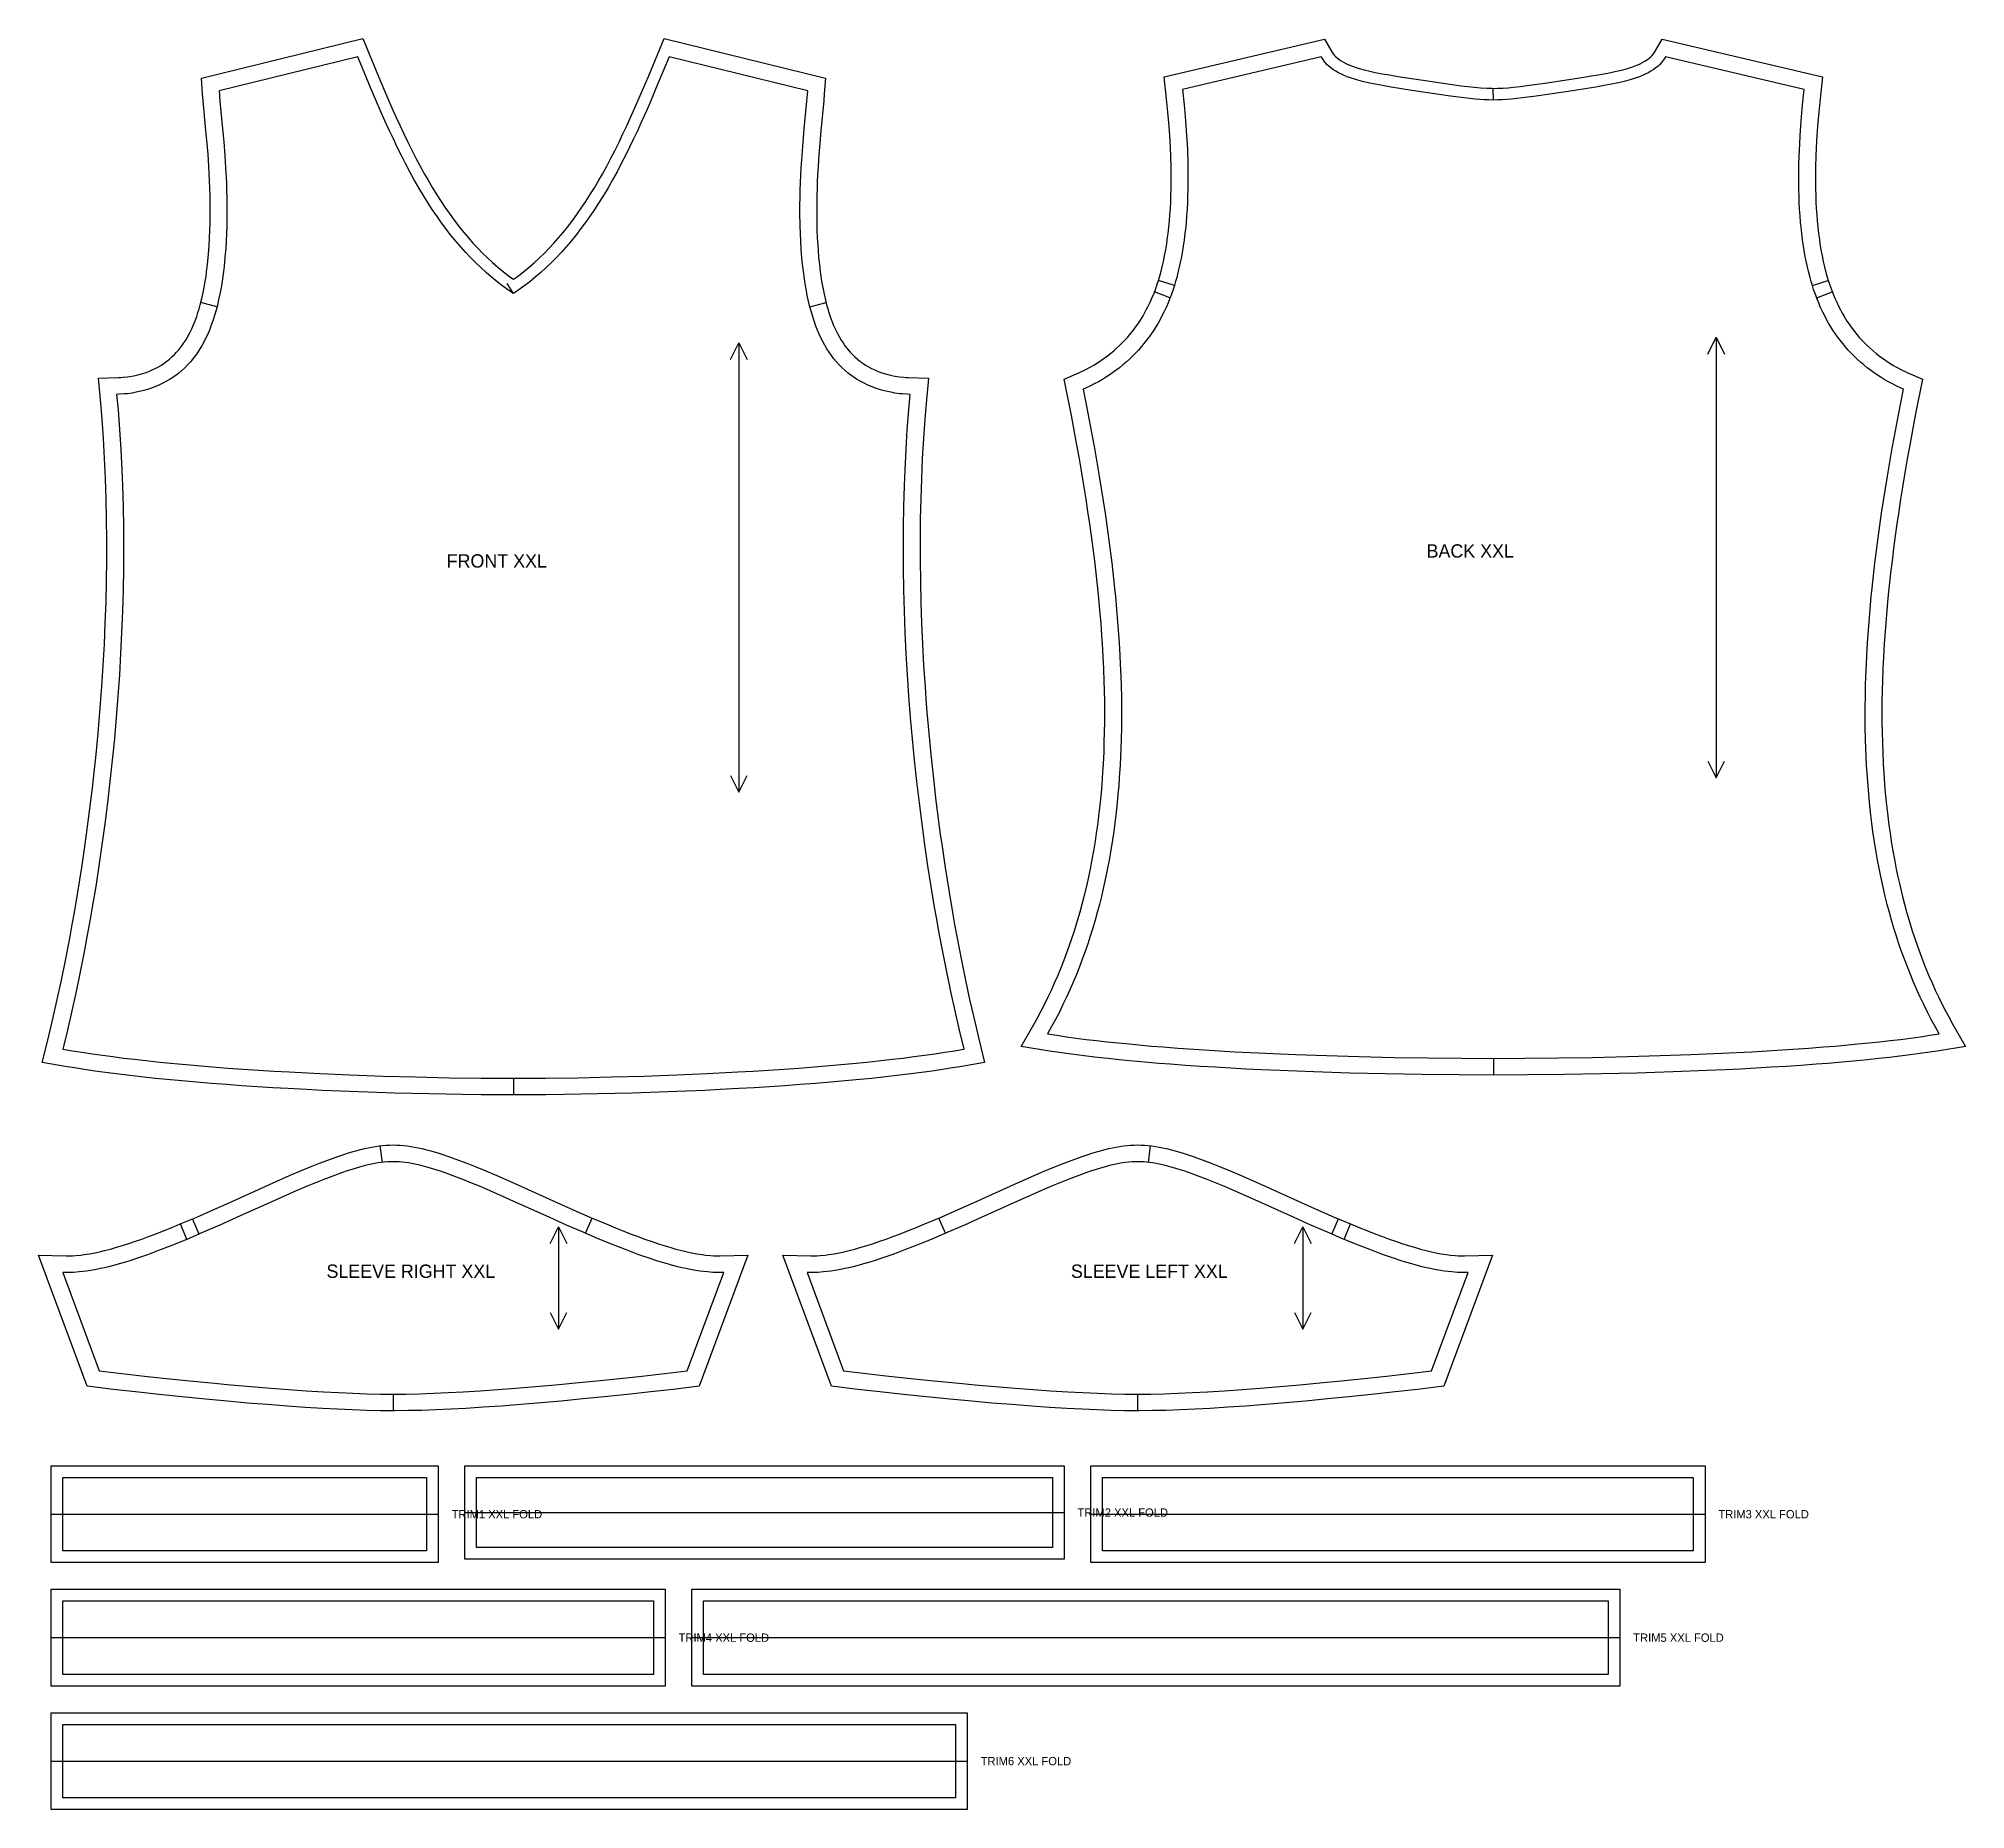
# Model space of a CAD drawing. Extents: x 20 to 1175, y 28 to 1090.
import ezdxf

# ---------------------------------------------------------------- set-up
doc = ezdxf.new("R2010")
doc.units = 0
for name, color, linetype in [('CUT', 7, 'CONTINUOUS'), ('FOLD', 6, 'CONTINUOUS'), ('GRAIN', 3, 'CONTINUOUS'), ('NOTCH', 1, 'CONTINUOUS'), ('SEW', 5, 'CONTINUOUS'), ('TEXT', 2, 'CONTINUOUS')]:
    doc.layers.add(name, color=color, linetype=linetype)

msp = doc.modelspace()

# ---------------------------------------------------------------- linework, layer by layer
at = {"layer": 'CUT'}
for points in [[(305.048, 945.291), (307.995, 947.429), (311.264, 949.953), (314.458, 952.574), (317.575, 955.287), (320.618, 958.09), (323.586, 960.977), (326.483, 963.944), (329.308, 966.989), (332.064, 970.107), (334.752, 973.296), (337.375, 976.552), (340.564, 980.713), (343.047, 984.11), (346.066, 988.436), (348.418, 991.959), (351.282, 996.433), (353.514, 1000.066), (356.235, 1004.668), (358.358, 1008.396), (360.948, 1013.108), (363.472, 1017.87), (365.933, 1022.678), (368.335, 1027.525), (370.682, 1032.402), (372.978, 1037.304), (375.226, 1042.224), (377.866, 1048.139), (380.449, 1054.055), (385.877, 1066.815), (395.392, 1089.623), (492.025, 1065.883), (491.309, 1056.427), (490.953, 1052.183), (489.27, 1034.551), (488.577, 1026.768), (488.044, 1020.001), (487.575, 1013.011), (487.127, 1004.378), (486.96, 999.982), (486.836, 995.545), (486.758, 991.077), (486.73, 986.588), (486.803, 979.09), (486.923, 974.599), (487.106, 970.126), (487.354, 965.684), (487.556, 962.745), (487.919, 958.377), (488.354, 954.069), (488.866, 949.832), (489.251, 947.052), (489.896, 942.956), (490.372, 940.28), (491.159, 936.355), (491.733, 933.801), (492.669, 930.073), (493.345, 927.66), (494.063, 925.306), (494.823, 923.016), (496.045, 919.701), (496.914, 917.575), (497.828, 915.518), (498.788, 913.53), (500.313, 910.679), (501.389, 908.867), (502.513, 907.124), (503.687, 905.451), (504.912, 903.847), (505.545, 903.071), (506.851, 901.567), (508.213, 900.13), (509.636, 898.757), (511.122, 897.447), (512.674, 896.201), (514.297, 895.017), (515.993, 893.896), (517.767, 892.839), (519.622, 891.847), (521.56, 890.923), (523.586, 890.069), (525.699, 889.289), (527.903, 888.587), (530.198, 887.968), (532.584, 887.436), (535.061, 886.998), (536.333, 886.816), (538.944, 886.529), (540.282, 886.427), (541.642, 886.353), (553.768, 885.962), (552.333, 870.76), (551.549, 861.494), (550.704, 849.766), (550.009, 837.891), (549.461, 825.882), (549.058, 813.752), (548.799, 801.514), (548.681, 789.18), (548.703, 776.763), (548.863, 764.272), (549.158, 751.721), (549.588, 739.119), (550.149, 726.478), (550.84, 713.808), (551.659, 701.12), (552.211, 693.502), (552.807, 685.884), (553.9, 673.193), (555.115, 660.516), (556.449, 647.865), (557.305, 640.291), (558.204, 632.733), (559.793, 620.175), (560.8, 612.668), (561.848, 605.185), (563.682, 592.773), (564.835, 585.366), (566.026, 577.99), (568.095, 565.778), (569.386, 558.502), (570.715, 551.268), (572.079, 544.078), (573.479, 536.936), (575.892, 525.143), (578.4, 513.502), (581.002, 502.025), (583.696, 490.726), (587.381, 475.848), (572.517, 473.245), (568.097, 472.516), (562.063, 471.575), (555.878, 470.669), (549.551, 469.796), (543.092, 468.956), (534.847, 467.951), (528.124, 467.182), (519.576, 466.265), (512.635, 465.565), (503.842, 464.732), (494.937, 463.944), (485.935, 463.201), (476.854, 462.502), (467.709, 461.845), (458.517, 461.23), (449.294, 460.656), (440.056, 460.122), (428.972, 459.533), (419.756, 459.084), (408.746, 458.595), (397.817, 458.158), (386.995, 457.771), (376.311, 457.434), (365.794, 457.145), (355.472, 456.903), (345.379, 456.705), (335.543, 456.551), (324.439, 456.424), (315.275, 456.36), (305.051, 456.334), (294.82, 456.36), (285.657, 456.424), (274.552, 456.551), (264.717, 456.705), (254.623, 456.903), (244.302, 457.145), (233.785, 457.434), (223.1, 457.771), (212.279, 458.158), (201.349, 458.595), (190.34, 459.084), (181.124, 459.533), (170.04, 460.122), (160.802, 460.656), (151.578, 461.23), (142.386, 461.845), (133.242, 462.502), (124.16, 463.201), (115.159, 463.944), (106.254, 464.732), (97.461, 465.565), (90.519, 466.265), (81.972, 467.182), (75.249, 467.951), (67.003, 468.956), (60.545, 469.796), (54.218, 470.669), (48.033, 471.575), (41.999, 472.516), (37.579, 473.245), (22.714, 475.848), (26.4, 490.726), (29.093, 502.025), (31.696, 513.502), (34.204, 525.143), (36.616, 536.936), (38.017, 544.078), (39.381, 551.268), (40.709, 558.502), (42.001, 565.778), (44.07, 577.99), (45.261, 585.366), (46.414, 592.773), (48.248, 605.185), (49.295, 612.668), (50.303, 620.175), (51.892, 632.733), (52.791, 640.291), (53.647, 647.865), (54.981, 660.516), (56.195, 673.193), (57.288, 685.884), (57.885, 693.502), (58.437, 701.12), (59.256, 713.808), (59.947, 726.478), (60.508, 739.119), (60.937, 751.721), (61.233, 764.272), (61.393, 776.763), (61.415, 789.18), (61.297, 801.514), (61.038, 813.752), (60.635, 825.882), (60.087, 837.891), (59.391, 849.766), (58.547, 861.494), (57.763, 870.76), (56.328, 885.962), (68.454, 886.353), (69.814, 886.427), (71.152, 886.529), (73.763, 886.816), (75.035, 886.998), (77.512, 887.436), (79.898, 887.968), (82.193, 888.587), (84.397, 889.289), (86.51, 890.069), (88.535, 890.923), (90.474, 891.847), (92.328, 892.839), (94.102, 893.896), (95.799, 895.017), (97.421, 896.201), (98.974, 897.447), (100.46, 898.757), (101.882, 900.13), (103.245, 901.567), (104.551, 903.071), (105.183, 903.847), (106.409, 905.451), (107.582, 907.124), (108.707, 908.867), (109.783, 910.679), (111.308, 913.53), (112.268, 915.518), (113.182, 917.575), (114.051, 919.701), (115.273, 923.016), (116.033, 925.306), (116.751, 927.66), (117.426, 930.073), (118.363, 933.801), (118.936, 936.355), (119.723, 940.28), (120.2, 942.956), (120.845, 947.052), (121.23, 949.832), (121.742, 954.069), (122.177, 958.377), (122.539, 962.745), (122.742, 965.684), (122.99, 970.126), (123.172, 974.599), (123.293, 979.09), (123.366, 986.588), (123.338, 991.077), (123.26, 995.545), (123.136, 999.982), (122.969, 1004.378), (122.521, 1013.011), (122.052, 1020.001), (121.519, 1026.768), (120.826, 1034.551), (119.142, 1052.183), (118.786, 1056.427), (118.071, 1065.883), (214.704, 1089.623), (224.219, 1066.815), (229.646, 1054.055), (232.229, 1048.139), (234.869, 1042.224), (237.118, 1037.304), (239.413, 1032.402), (241.761, 1027.525), (244.163, 1022.678), (246.624, 1017.87), (249.148, 1013.108), (251.738, 1008.396), (253.861, 1004.668), (256.582, 1000.066), (258.814, 996.433), (261.677, 991.959), (264.029, 988.436), (267.049, 984.11), (269.531, 980.713), (272.72, 976.552), (275.343, 973.296), (278.032, 970.107), (280.788, 966.989), (283.613, 963.944), (286.509, 960.977), (289.478, 958.09), (292.521, 955.287), (295.638, 952.574), (298.831, 949.953), (302.101, 947.429), (304.603, 945.604)], [(892.183, 1059.761), (894.719, 1059.796), (897.894, 1059.931), (901.084, 1060.154), (904.298, 1060.449), (908.196, 1060.881), (912.147, 1061.38), (916.834, 1062.024), (922.99, 1062.917), (945.112, 1066.241), (950.908, 1067.16), (955.928, 1068.008), (960.848, 1068.919), (964.942, 1069.766), (968.877, 1070.692), (972.002, 1071.536), (974.381, 1072.266), (976.084, 1072.847), (978.233, 1073.67), (979.746, 1074.323), (981.62, 1075.245), (982.912, 1075.972), (984.475, 1076.99), (985.526, 1077.789), (986.474, 1078.618), (987.322, 1079.48), (988.076, 1080.381), (988.529, 1081.007), (988.943, 1081.657), (993.338, 1089.316), (1089.408, 1066.697), (1087.934, 1053.423), (1087.13, 1045.377), (1086.422, 1037.046), (1085.844, 1028.477), (1085.585, 1023.493), (1085.428, 1019.721), (1085.222, 1012.11), (1085.171, 1007.002), (1085.182, 1003.161), (1085.237, 999.318), (1085.338, 995.477), (1085.488, 991.643), (1085.688, 987.822), (1085.941, 984.018), (1086.249, 980.236), (1086.614, 976.48), (1087.039, 972.757), (1087.525, 969.069), (1087.885, 966.632), (1088.48, 963.014), (1089.143, 959.442), (1089.877, 955.921), (1090.407, 953.603), (1091.265, 950.173), (1091.88, 947.918), (1092.87, 944.586), (1093.576, 942.399), (1094.706, 939.171), (1095.507, 937.055), (1096.786, 933.934), (1097.69, 931.89), (1099.126, 928.878), (1100.139, 926.906), (1101.198, 924.964), (1102.303, 923.05), (1104.052, 920.234), (1105.28, 918.392), (1106.559, 916.579), (1107.891, 914.794), (1109.99, 912.172), (1111.459, 910.461), (1112.985, 908.78), (1114.569, 907.129), (1116.211, 905.51), (1117.914, 903.924), (1119.677, 902.372), (1121.5, 900.856), (1123.385, 899.378), (1125.33, 897.939), (1127.335, 896.543), (1129.4, 895.192), (1131.524, 893.89), (1133.704, 892.639), (1137.077, 890.868), (1139.39, 889.764), (1140.565, 889.237), (1149.247, 885.506), (1144.983, 863.65), (1141.916, 847.152), (1140.219, 837.614), (1138.979, 830.411), (1137.374, 820.748), (1136.212, 813.459), (1135.089, 806.137), (1134.008, 798.786), (1132.972, 791.408), (1131.985, 784.005), (1131.049, 776.581), (1130.168, 769.138), (1129.345, 761.678), (1128.583, 754.206), (1127.886, 746.723), (1127.256, 739.232), (1126.697, 731.736), (1126.365, 726.737), (1125.93, 719.238), (1125.575, 711.741), (1125.301, 704.249), (1125.166, 699.258), (1125.037, 691.779), (1125, 686.8), (1125.023, 679.342), (1125.091, 674.378), (1125.275, 666.948), (1125.453, 662.005), (1125.806, 654.609), (1126.1, 649.692), (1126.631, 642.337), (1127.047, 637.449), (1127.764, 630.142), (1128.306, 625.288), (1129.218, 618.035), (1129.893, 613.22), (1130.623, 608.42), (1131.407, 603.638), (1132.69, 596.499), (1133.618, 591.763), (1134.603, 587.047), (1135.649, 582.35), (1137.329, 575.345), (1138.527, 570.702), (1139.787, 566.082), (1141.11, 561.485), (1143.215, 554.635), (1144.7, 550.1), (1146.251, 545.59), (1147.87, 541.108), (1149.557, 536.652), (1151.313, 532.225), (1153.138, 527.827), (1155.035, 523.459), (1157.002, 519.122), (1159.043, 514.816), (1161.157, 510.543), (1163.345, 506.304), (1165.608, 502.099), (1166.768, 500.01), (1175.059, 485.386), (1158.084, 482.642), (1153.804, 481.985), (1147.949, 481.141), (1141.933, 480.331), (1135.764, 479.554), (1129.451, 478.81), (1123.004, 478.098), (1116.431, 477.417), (1108.052, 476.608), (1101.231, 475.994), (1092.569, 475.267), (1085.545, 474.717), (1076.659, 474.068), (1067.674, 473.461), (1058.607, 472.894), (1049.477, 472.366), (1040.301, 471.876), (1031.097, 471.423), (1020.042, 470.927), (999.842, 470.144), (988.918, 469.783), (978.1, 469.466), (956.912, 468.955), (934.878, 468.574), (912.585, 468.341), (892.185, 468.269), (871.78, 468.341), (849.487, 468.574), (827.453, 468.955), (806.265, 469.466), (795.448, 469.783), (784.523, 470.144), (764.324, 470.927), (753.268, 471.423), (744.065, 471.876), (734.889, 472.366), (725.758, 472.894), (716.691, 473.461), (707.706, 474.068), (698.821, 474.717), (691.796, 475.267), (683.135, 475.994), (676.313, 476.608), (667.934, 477.417), (661.361, 478.098), (654.914, 478.81), (648.601, 479.554), (642.432, 480.331), (636.416, 481.141), (630.561, 481.985), (626.281, 482.642), (609.306, 485.386), (617.598, 500.01), (618.758, 502.099), (621.021, 506.304), (623.209, 510.543), (625.322, 514.816), (627.363, 519.122), (629.331, 523.459), (631.227, 527.827), (633.053, 532.225), (634.808, 536.652), (636.495, 541.108), (638.114, 545.59), (639.665, 550.1), (641.15, 554.635), (643.256, 561.485), (644.579, 566.082), (645.838, 570.702), (647.036, 575.345), (648.717, 582.35), (649.762, 587.047), (650.747, 591.763), (651.675, 596.499), (652.958, 603.638), (653.743, 608.42), (654.472, 613.22), (655.147, 618.035), (656.059, 625.288), (656.601, 630.142), (657.319, 637.449), (657.734, 642.337), (658.265, 649.692), (658.559, 654.609), (658.912, 662.005), (659.09, 666.948), (659.274, 674.378), (659.342, 679.342), (659.365, 686.8), (659.329, 691.779), (659.199, 699.258), (659.064, 704.249), (658.791, 711.741), (658.435, 719.238), (658, 726.737), (657.668, 731.736), (657.109, 739.232), (656.479, 746.723), (655.782, 754.206), (655.02, 761.678), (654.197, 769.138), (653.316, 776.581), (652.38, 784.005), (651.393, 791.408), (650.357, 798.786), (649.276, 806.137), (648.153, 813.459), (646.991, 820.748), (645.387, 830.411), (644.146, 837.614), (642.449, 847.152), (639.382, 863.65), (635.119, 885.506), (643.8, 889.237), (644.975, 889.764), (647.288, 890.868), (650.661, 892.639), (652.842, 893.89), (654.965, 895.192), (657.03, 896.543), (659.035, 897.939), (660.981, 899.378), (662.865, 900.856), (664.688, 902.372), (666.451, 903.924), (668.154, 905.51), (669.797, 907.129), (671.38, 908.78), (672.906, 910.461), (674.375, 912.172), (676.475, 914.794), (677.806, 916.579), (679.086, 918.392), (680.313, 920.234), (682.062, 923.05), (683.167, 924.964), (684.226, 926.906), (685.239, 928.878), (686.675, 931.89), (687.579, 933.934), (688.858, 937.055), (689.66, 939.171), (690.789, 942.399), (691.495, 944.586), (692.485, 947.918), (693.1, 950.173), (693.958, 953.603), (694.488, 955.921), (695.222, 959.442), (695.886, 963.014), (696.48, 966.632), (696.84, 969.069), (697.327, 972.757), (697.751, 976.48), (698.116, 980.236), (698.424, 984.018), (698.677, 987.822), (698.878, 991.643), (699.027, 995.477), (699.129, 999.318), (699.184, 1003.161), (699.194, 1007.002), (699.143, 1012.11), (698.937, 1019.721), (698.781, 1023.493), (698.521, 1028.477), (697.943, 1037.046), (697.235, 1045.377), (696.431, 1053.423), (694.957, 1066.697), (791.027, 1089.316), (795.422, 1081.657), (795.837, 1081.007), (796.289, 1080.381), (797.043, 1079.48), (797.891, 1078.618), (798.512, 1078.062), (799.891, 1076.99), (801.046, 1076.222), (802.304, 1075.484), (804.135, 1074.548), (805.618, 1073.884), (807.731, 1073.047), (809.409, 1072.456), (811.757, 1071.714), (814.851, 1070.855), (818.092, 1070.065), (821.453, 1069.333), (825.61, 1068.519), (829.864, 1067.761), (834.903, 1066.926), (850.095, 1064.599), (867.531, 1062.024), (872.881, 1061.293), (876.823, 1060.804), (880.712, 1060.384), (884.56, 1060.055), (888.378, 1059.839), (891.548, 1059.763)], [(233.028, 267), (225.195, 267.062), (217.004, 267.24), (208.486, 267.527), (199.685, 267.914), (190.641, 268.393), (180.23, 269.031), (169.626, 269.762), (157.691, 270.672), (145.674, 271.667), (133.658, 272.732), (120.54, 273.967), (106.476, 275.364), (92.812, 276.788), (78.63, 278.329), (65.281, 279.836), (49.619, 281.663), (20.494, 360.236), (37.123, 359.839), (38.974, 359.864), (40.874, 359.945), (42.824, 360.081), (45.84, 360.386), (47.908, 360.657), (51.097, 361.162), (54.383, 361.783), (57.764, 362.517), (60.069, 363.067), (63.597, 363.98), (67.208, 364.994), (70.898, 366.105), (74.661, 367.307), (78.494, 368.596), (82.39, 369.965), (86.346, 371.41), (90.356, 372.925), (95.779, 375.044), (99.896, 376.7), (105.441, 378.987), (115.262, 383.165), (125.169, 387.506), (135.091, 391.937), (158.819, 402.626), (170.941, 407.978), (177.492, 410.787), (183.896, 413.447), (188.908, 415.452), (193.82, 417.333), (199.818, 419.491), (203.343, 420.673), (205.663, 421.41), (209.099, 422.436), (211.362, 423.064), (213.605, 423.644), (215.827, 424.175), (218.03, 424.654), (220.215, 425.08), (222.384, 425.448), (224.538, 425.757), (226.677, 426.004), (228.803, 426.185), (230.916, 426.296), (232.926, 426.334), (235.119, 426.296), (237.232, 426.185), (239.358, 426.004), (241.497, 425.757), (243.651, 425.448), (245.82, 425.08), (248.005, 424.654), (250.208, 424.175), (252.431, 423.644), (254.673, 423.064), (256.936, 422.436), (260.373, 421.41), (262.692, 420.673), (266.217, 419.491), (272.215, 417.333), (277.127, 415.452), (282.139, 413.447), (288.543, 410.787), (295.094, 407.978), (307.216, 402.626), (330.944, 391.937), (340.866, 387.506), (350.774, 383.165), (360.594, 378.987), (366.139, 376.7), (370.256, 375.044), (375.679, 372.925), (379.689, 371.41), (383.645, 369.965), (387.542, 368.596), (391.374, 367.307), (395.137, 366.105), (398.827, 364.994), (402.438, 363.98), (405.967, 363.067), (408.271, 362.517), (411.652, 361.783), (414.939, 361.162), (418.127, 360.657), (420.196, 360.386), (423.211, 360.081), (425.161, 359.945), (427.062, 359.864), (428.912, 359.839), (445.541, 360.236), (416.416, 281.663), (400.754, 279.836), (387.405, 278.329), (373.224, 276.788), (359.559, 275.364), (346.679, 274.082), (333.576, 272.842), (321.564, 271.771), (309.543, 270.768), (297.596, 269.849), (286.975, 269.108), (276.54, 268.459), (267.469, 267.969), (258.634, 267.57), (250.079, 267.27), (241.845, 267.078), (233.974, 267.001)], [(679.063, 267), (671.23, 267.062), (663.039, 267.24), (654.522, 267.527), (645.72, 267.914), (636.676, 268.393), (626.265, 269.031), (615.662, 269.762), (603.726, 270.672), (591.709, 271.667), (579.693, 272.732), (566.575, 273.967), (552.511, 275.364), (538.847, 276.788), (524.665, 278.329), (511.316, 279.836), (495.654, 281.663), (466.529, 360.236), (483.158, 359.839), (485.009, 359.864), (486.909, 359.945), (488.859, 360.081), (491.875, 360.386), (493.944, 360.657), (497.132, 361.162), (500.419, 361.783), (503.8, 362.517), (506.104, 363.067), (509.632, 363.98), (513.244, 364.994), (516.933, 366.105), (520.696, 367.307), (524.529, 368.596), (528.425, 369.965), (532.381, 371.41), (536.392, 372.925), (541.814, 375.044), (545.931, 376.7), (551.476, 378.987), (561.297, 383.165), (571.204, 387.506), (581.126, 391.937), (604.855, 402.626), (616.976, 407.978), (623.527, 410.787), (629.931, 413.447), (634.944, 415.452), (639.855, 417.333), (645.853, 419.491), (649.378, 420.673), (651.698, 421.41), (655.134, 422.436), (657.398, 423.064), (659.64, 423.644), (661.862, 424.175), (664.065, 424.654), (666.251, 425.08), (668.42, 425.448), (670.573, 425.757), (672.712, 426.004), (674.838, 426.185), (676.952, 426.296), (678.961, 426.334), (681.154, 426.296), (683.268, 426.185), (685.393, 426.004), (687.533, 425.757), (689.686, 425.448), (691.855, 425.08), (694.04, 424.654), (696.244, 424.175), (698.466, 423.644), (700.708, 423.064), (702.971, 422.436), (706.408, 421.41), (708.728, 420.673), (712.252, 419.491), (718.25, 417.333), (723.162, 415.452), (728.175, 413.447), (734.579, 410.787), (741.129, 407.978), (753.251, 402.626), (776.98, 391.937), (786.901, 387.506), (796.809, 383.165), (806.629, 378.987), (812.175, 376.7), (816.291, 375.044), (821.714, 372.925), (825.724, 371.41), (829.68, 369.965), (833.577, 368.596), (837.409, 367.307), (841.173, 366.105), (844.862, 364.994), (848.473, 363.98), (852.002, 363.067), (854.306, 362.517), (857.687, 361.783), (860.974, 361.162), (864.162, 360.657), (866.231, 360.386), (869.246, 360.081), (871.196, 359.945), (873.097, 359.864), (874.947, 359.839), (891.576, 360.236), (862.451, 281.663), (846.79, 279.836), (833.44, 278.329), (819.259, 276.788), (805.594, 275.364), (792.714, 274.082), (779.611, 272.842), (767.599, 271.771), (755.579, 270.768), (743.631, 269.849), (733.01, 269.108), (722.575, 268.459), (713.504, 267.969), (704.67, 267.57), (696.114, 267.27), (687.88, 267.078), (680.009, 267.001)], [(28, 234), (260, 234), (260, 176), (28, 176)], [(276, 234), (635, 234), (635, 178), (276, 178)], [(651, 234), (1019, 234), (1019, 176), (651, 176)], [(28, 160), (396, 160), (396, 102), (28, 102)], [(412, 160), (968, 160), (968, 102), (412, 102)], [(28, 86), (577, 86), (577, 28), (28, 28)]]:
    msp.add_lwpolyline(points, close=True, dxfattribs=at)
at = {"layer": 'FOLD'}
for points in [[(28, 205), (260, 205)], [(276, 206), (635, 206)], [(651, 205), (1019, 205)], [(28, 131), (396, 131)], [(412, 131), (968, 131)], [(28, 57), (577, 57)]]:
    msp.add_lwpolyline(points, dxfattribs=at)
at = {"layer": 'GRAIN'}
for points in [[(435.072, 897.16), (440.072, 907.16), (445.072, 897.16)], [(440.072, 907.16), (440.072, 637.766)], [(1020.726, 900.501), (1025.726, 910.501), (1030.726, 900.501)], [(1025.726, 910.501), (1025.726, 646.359)], [(435.072, 647.766), (440.072, 637.766), (445.072, 647.766)], [(1020.726, 656.359), (1025.726, 646.359), (1030.726, 656.359)], [(327.026, 367.321), (332.026, 377.321), (337.026, 367.321)], [(332.026, 377.321), (332.026, 316.014)], [(773.062, 367.321), (778.062, 377.321), (783.062, 367.321)], [(778.062, 377.321), (778.062, 316.014)], [(327.026, 326.014), (332.026, 316.014), (337.026, 326.014)], [(773.062, 326.014), (778.062, 316.014), (783.062, 326.014)]]:
    msp.add_lwpolyline(points, dxfattribs=at)
at = {"layer": 'NOTCH'}
for points in [[(892.183, 1052.76), (892.157, 1059.76)], [(305.048, 936.833), (301.201, 942.681)], [(698.431, 934.089), (689.098, 937.68)], [(701.053, 941.645), (691.493, 944.581)], [(1083.312, 941.645), (1092.872, 944.581)], [(1085.934, 934.089), (1095.267, 937.68)], [(127.419, 928.756), (117.746, 931.293)], [(482.677, 928.756), (492.349, 931.293)], [(892.183, 478.269), (892.185, 468.269)], [(305.048, 466.334), (305.051, 456.334)], [(226.504, 415.924), (225.287, 425.85)], [(685.566, 415.924), (686.783, 425.85)], [(116.711, 372.901), (112.763, 382.089)], [(348.2, 373.385), (352.162, 382.566)], [(563.871, 373.385), (559.908, 382.566)], [(795.359, 372.901), (799.308, 382.089)], [(109.345, 369.78), (105.482, 379.004)], [(802.726, 369.78), (806.588, 379.004)], [(233.018, 277), (233.028, 267)], [(679.053, 277), (679.063, 267)]]:
    msp.add_lwpolyline(points, dxfattribs=at)
at = {"layer": 'SEW'}
for points in [[(305.048, 466.334), (315.226, 466.36), (324.348, 466.424), (343.551, 466.675), (363.811, 467.099), (383.095, 467.648), (402.87, 468.362), (421.122, 469.16), (439.5, 470.107), (448.695, 470.638), (457.873, 471.21), (467.018, 471.821), (476.112, 472.474), (492.304, 473.757), (501.171, 474.53), (508.183, 475.181), (516.832, 476.035), (523.649, 476.752), (532.024, 477.689), (538.598, 478.473), (545.048, 479.288), (551.365, 480.134), (557.538, 481.012), (563.559, 481.922), (569.415, 482.865), (575.096, 483.84), (572.339, 495.175), (569.675, 506.69), (567.106, 518.372), (564.633, 530.207), (562.26, 542.184), (559.988, 554.29), (558.674, 561.61), (557.397, 568.97), (555.354, 581.319), (553.418, 593.759), (551.592, 606.281), (549.878, 618.873), (548.277, 631.524), (546.792, 644.225), (545.424, 656.963), (544.177, 669.731), (543.051, 682.516), (542.049, 695.309), (541.172, 708.1), (540.424, 720.878), (539.806, 733.633), (539.319, 746.355), (538.967, 759.034), (538.751, 771.657), (538.673, 784.216), (538.735, 796.698), (538.94, 809.093), (539.288, 821.388), (539.672, 831.144), (540.286, 843.229), (541.049, 855.18), (541.965, 866.983), (542.808, 876.31), (541.207, 876.362), (538.071, 876.568), (536.537, 876.719), (533.535, 877.115), (532.069, 877.358), (529.204, 877.93), (526.433, 878.613), (523.755, 879.4), (522.45, 879.832), (519.912, 880.769), (517.466, 881.8), (515.112, 882.922), (512.849, 884.132), (510.676, 885.427), (508.592, 886.804), (506.595, 888.261), (505.629, 889.019), (503.759, 890.592), (501.973, 892.239), (500.268, 893.96), (498.642, 895.752), (497.092, 897.614), (495.618, 899.544), (494.217, 901.541), (492.886, 903.604), (491.623, 905.73), (490.428, 907.919), (489.296, 910.169), (488.227, 912.478), (487.218, 914.844), (486.267, 917.267), (484.947, 921.003), (484.134, 923.558), (483.372, 926.163), (482.661, 928.815), (481.685, 932.879), (481.091, 935.641), (480.543, 938.443), (480.037, 941.283), (479.355, 945.608), (478.951, 948.531), (478.415, 952.969), (478.103, 955.959), (477.701, 960.485), (477.475, 963.524), (477.195, 968.111), (476.985, 972.721), (476.839, 977.345), (476.732, 985.054), (476.743, 989.664), (476.806, 994.251), (476.918, 998.804), (477.075, 1003.314), (477.507, 1012.166), (477.969, 1019.327), (478.612, 1027.605), (479.313, 1035.48), (480.896, 1052.001), (481.414, 1058.192), (398.378, 1078.592), (390.26, 1059.193), (387.303, 1052.27), (384.709, 1046.309), (382.054, 1040.337), (379.332, 1034.366), (377.006, 1029.401), (374.626, 1024.454), (372.185, 1019.53), (369.681, 1014.638), (367.108, 1009.784), (364.464, 1004.974), (361.742, 1000.214), (358.939, 995.512), (356.05, 990.873), (353.674, 987.212), (350.619, 982.703), (348.104, 979.153), (345.523, 975.658), (342.874, 972.221), (339.464, 968.011), (336.654, 964.717), (333.769, 961.491), (330.806, 958.338), (327.764, 955.261), (324.642, 952.265), (321.436, 949.354), (318.147, 946.532), (314.773, 943.804), (311.312, 941.175), (307.765, 938.652), (305.048, 936.833), (302.33, 938.652), (298.783, 941.175), (295.323, 943.804), (291.948, 946.532), (288.659, 949.354), (285.454, 952.265), (282.331, 955.261), (279.29, 958.338), (276.327, 961.491), (273.442, 964.717), (270.632, 968.011), (267.221, 972.221), (264.573, 975.658), (261.992, 979.153), (259.477, 982.703), (256.421, 987.212), (254.045, 990.873), (251.156, 995.512), (248.353, 1000.214), (245.632, 1004.974), (242.987, 1009.784), (240.415, 1014.638), (237.911, 1019.53), (235.47, 1024.454), (233.089, 1029.401), (230.764, 1034.366), (228.041, 1040.337), (225.387, 1046.309), (222.793, 1052.27), (219.836, 1059.193), (211.718, 1078.592), (128.681, 1058.192), (129.2, 1052.001), (130.783, 1035.48), (131.483, 1027.605), (132.127, 1019.327), (132.588, 1012.166), (133.021, 1003.314), (133.178, 998.804), (133.29, 994.251), (133.353, 989.664), (133.364, 985.054), (133.256, 977.345), (133.111, 972.721), (132.9, 968.111), (132.621, 963.524), (132.395, 960.485), (131.993, 955.959), (131.681, 952.969), (131.145, 948.531), (130.74, 945.608), (130.059, 941.283), (129.553, 938.443), (129.004, 935.641), (128.411, 932.879), (127.435, 928.815), (126.723, 926.163), (125.962, 923.558), (125.149, 921.003), (123.828, 917.267), (122.878, 914.844), (121.869, 912.478), (120.8, 910.169), (119.668, 907.919), (118.472, 905.73), (117.21, 903.604), (115.879, 901.541), (114.478, 899.544), (113.003, 897.614), (111.454, 895.752), (109.828, 893.96), (108.123, 892.239), (106.336, 890.592), (104.467, 889.019), (103.501, 888.261), (101.504, 886.804), (99.42, 885.427), (97.247, 884.132), (94.984, 882.922), (92.63, 881.8), (90.184, 880.769), (87.645, 879.832), (86.341, 879.4), (83.663, 878.613), (80.891, 877.93), (78.027, 877.358), (76.561, 877.115), (73.559, 876.719), (72.024, 876.568), (68.889, 876.362), (67.288, 876.31), (68.131, 866.983), (69.047, 855.18), (69.81, 843.229), (70.423, 831.144), (70.808, 821.388), (71.156, 809.093), (71.361, 796.698), (71.423, 784.216), (71.345, 771.657), (71.128, 759.034), (70.776, 746.355), (70.29, 733.633), (69.672, 720.878), (68.923, 708.1), (68.047, 695.309), (67.045, 682.516), (65.919, 669.731), (64.671, 656.963), (63.304, 644.225), (61.819, 631.524), (60.218, 618.873), (58.503, 606.281), (56.677, 593.759), (54.742, 581.319), (52.699, 568.97), (51.422, 561.61), (50.108, 554.29), (47.836, 542.184), (45.462, 530.207), (42.99, 518.372), (40.421, 506.69), (37.757, 495.175), (35, 483.84), (40.681, 482.865), (46.537, 481.922), (52.557, 481.012), (58.731, 480.134), (65.048, 479.288), (71.498, 478.473), (78.071, 477.689), (86.447, 476.752), (93.263, 476.035), (101.913, 475.181), (108.925, 474.53), (117.792, 473.757), (133.983, 472.474), (143.078, 471.821), (152.222, 471.21), (161.4, 470.638), (170.596, 470.107), (188.973, 469.16), (207.226, 468.362), (227.001, 467.648), (246.285, 467.099), (266.545, 466.675), (285.748, 466.424), (294.87, 466.36)], [(892.183, 478.269), (910.996, 478.33), (931.465, 478.529), (951.54, 478.85), (972.484, 479.319), (992.225, 479.893), (1010.451, 480.544), (1028.791, 481.326), (1047.099, 482.25), (1056.195, 482.768), (1065.228, 483.324), (1081.27, 484.426), (1090.028, 485.096), (1096.94, 485.662), (1110.471, 486.88), (1117.071, 487.533), (1123.547, 488.214), (1129.891, 488.927), (1136.091, 489.669), (1142.139, 490.444), (1148.025, 491.25), (1153.738, 492.088), (1159.27, 492.96), (1156.844, 497.283), (1154.498, 501.641), (1152.231, 506.033), (1150.042, 510.458), (1147.93, 514.915), (1145.894, 519.402), (1143.933, 523.919), (1142.046, 528.465), (1140.233, 533.039), (1138.491, 537.639), (1136.82, 542.266), (1135.22, 546.917), (1133.689, 551.593), (1132.226, 556.293), (1130.83, 561.015), (1129.501, 565.759), (1128.237, 570.524), (1127.038, 575.309), (1125.902, 580.114), (1124.315, 587.357), (1123.333, 592.207), (1122.412, 597.075), (1121.549, 601.96), (1120.365, 609.315), (1119.646, 614.237), (1118.983, 619.174), (1118.374, 624.123), (1117.563, 631.571), (1117.087, 636.551), (1116.663, 641.541), (1116.289, 646.542), (1115.821, 654.061), (1115.569, 659.084), (1115.365, 664.115), (1115.206, 669.153), (1115.053, 676.722), (1115.005, 681.775), (1115.014, 689.362), (1115.071, 694.425), (1115.233, 702.024), (1115.389, 707.092), (1115.695, 714.696), (1115.944, 719.765), (1116.385, 727.366), (1116.721, 732.431), (1117.288, 740.023), (1117.925, 747.606), (1118.631, 755.178), (1119.137, 760.217), (1119.949, 767.763), (1120.82, 775.29), (1121.747, 782.795), (1122.727, 790.276), (1123.756, 797.731), (1124.832, 805.155), (1125.951, 812.548), (1127.109, 819.905), (1128.304, 827.225), (1129.532, 834.505), (1131.216, 844.144), (1132.509, 851.32), (1134.268, 860.811), (1136.059, 870.209), (1137.874, 879.509), (1136.542, 880.082), (1133.92, 881.284), (1131.358, 882.555), (1128.858, 883.892), (1126.421, 885.29), (1124.048, 886.745), (1121.741, 888.254), (1119.499, 889.815), (1116.262, 892.244), (1114.188, 893.92), (1112.18, 895.638), (1110.239, 897.396), (1108.363, 899.193), (1106.554, 901.027), (1104.81, 902.896), (1103.129, 904.8), (1101.513, 906.736), (1099.958, 908.705), (1098.466, 910.705), (1097.033, 912.735), (1095.66, 914.795), (1094.344, 916.884), (1093.085, 919.001), (1091.882, 921.146), (1090.733, 923.318), (1089.636, 925.517), (1088.087, 928.863), (1087.116, 931.126), (1086.194, 933.413), (1085.318, 935.725), (1084.089, 939.236), (1083.325, 941.605), (1082.602, 943.997), (1081.921, 946.409), (1080.973, 950.067), (1080.389, 952.53), (1079.582, 956.259), (1079.089, 958.767), (1078.412, 962.56), (1078.002, 965.108), (1077.446, 968.956), (1076.958, 972.833), (1076.535, 976.734), (1076.288, 979.347), (1075.968, 983.281), (1075.705, 987.229), (1075.498, 991.187), (1075.343, 995.151), (1075.239, 999.116), (1075.182, 1003.077), (1075.171, 1007.03), (1075.203, 1010.97), (1075.277, 1014.893), (1075.538, 1022.669), (1075.721, 1026.512), (1076.014, 1031.58), (1076.645, 1040.266), (1077.063, 1045.108), (1077.514, 1049.849), (1078.485, 1058.996), (995.255, 1078.592), (994.644, 1077.567), (993.629, 1076.119), (992.89, 1075.21), (991.694, 1073.929), (990.841, 1073.125), (989.484, 1071.993), (988.037, 1070.942), (986.508, 1069.967), (984.903, 1069.062), (983.226, 1068.222), (981.482, 1067.44), (979.678, 1066.714), (977.817, 1066.036), (975.258, 1065.202), (973.285, 1064.623), (970.594, 1063.906), (967.144, 1063.085), (962.906, 1062.19), (958.591, 1061.373), (953.497, 1060.492), (948.376, 1059.666), (941.082, 1058.544), (926.101, 1056.302), (917.816, 1055.093), (909.697, 1054.011), (906.343, 1053.624), (902.993, 1053.292), (900.31, 1053.073), (897.617, 1052.906), (894.91, 1052.799), (892.183, 1052.76), (889.455, 1052.799), (886.748, 1052.906), (884.055, 1053.073), (881.372, 1053.292), (878.022, 1053.624), (874.668, 1054.011), (866.549, 1055.093), (858.264, 1056.302), (843.283, 1058.544), (835.989, 1059.666), (830.869, 1060.492), (825.774, 1061.373), (821.459, 1062.19), (817.221, 1063.085), (813.772, 1063.906), (811.08, 1064.623), (809.107, 1065.202), (806.548, 1066.036), (804.687, 1066.714), (802.883, 1067.44), (801.14, 1068.222), (799.462, 1069.062), (797.857, 1069.967), (796.328, 1070.942), (794.882, 1071.993), (793.524, 1073.125), (792.671, 1073.929), (791.475, 1075.21), (790.736, 1076.119), (789.721, 1077.567), (789.11, 1078.592), (705.881, 1058.996), (706.852, 1049.849), (707.302, 1045.108), (707.72, 1040.266), (708.351, 1031.58), (708.644, 1026.512), (708.827, 1022.669), (709.088, 1014.893), (709.162, 1010.97), (709.194, 1007.03), (709.183, 1003.077), (709.127, 999.116), (709.022, 995.151), (708.867, 991.187), (708.66, 987.229), (708.397, 983.281), (708.077, 979.347), (707.83, 976.734), (707.407, 972.833), (706.919, 968.956), (706.363, 965.108), (705.953, 962.56), (705.277, 958.767), (704.783, 956.259), (703.976, 952.53), (703.392, 950.067), (702.444, 946.409), (701.763, 943.997), (701.04, 941.605), (700.276, 939.236), (699.047, 935.725), (698.171, 933.413), (697.249, 931.126), (696.278, 928.863), (694.729, 925.517), (693.633, 923.318), (692.483, 921.146), (691.28, 919.001), (690.021, 916.884), (688.706, 914.795), (687.332, 912.735), (685.9, 910.705), (684.407, 908.705), (682.852, 906.736), (681.236, 904.8), (679.556, 902.896), (677.811, 901.027), (676.002, 899.193), (674.127, 897.396), (672.185, 895.638), (670.178, 893.92), (668.103, 892.244), (664.866, 889.815), (662.625, 888.254), (660.317, 886.745), (657.945, 885.29), (655.507, 883.892), (653.007, 882.555), (650.445, 881.284), (647.823, 880.082), (646.491, 879.509), (648.306, 870.209), (650.097, 860.811), (651.856, 851.32), (653.149, 844.144), (654.833, 834.505), (656.061, 827.225), (657.256, 819.905), (658.415, 812.548), (659.533, 805.155), (660.609, 797.731), (661.638, 790.276), (662.618, 782.795), (663.545, 775.29), (664.416, 767.763), (665.228, 760.217), (665.734, 755.178), (666.44, 747.606), (667.078, 740.023), (667.644, 732.431), (667.981, 727.366), (668.421, 719.765), (668.671, 714.696), (668.976, 707.092), (669.133, 702.024), (669.294, 694.425), (669.352, 689.362), (669.36, 681.775), (669.313, 676.722), (669.159, 669.153), (669, 664.115), (668.796, 659.084), (668.544, 654.061), (668.076, 646.542), (667.702, 641.541), (667.278, 636.551), (666.803, 631.571), (665.991, 624.123), (665.383, 619.174), (664.719, 614.237), (664.001, 609.315), (662.816, 601.96), (661.954, 597.075), (661.032, 592.207), (660.05, 587.357), (658.463, 580.114), (657.327, 575.309), (656.128, 570.524), (654.864, 565.759), (653.535, 561.015), (652.139, 556.293), (650.676, 551.593), (649.145, 546.917), (647.545, 542.266), (645.874, 537.639), (644.133, 533.039), (642.319, 528.465), (640.432, 523.919), (638.471, 519.402), (636.435, 514.915), (634.323, 510.458), (632.134, 506.033), (629.867, 501.641), (627.521, 497.283), (625.096, 492.96), (630.627, 492.088), (636.34, 491.25), (642.226, 490.444), (648.274, 489.669), (654.475, 488.927), (660.818, 488.214), (667.294, 487.533), (673.894, 486.88), (687.425, 485.662), (694.337, 485.096), (703.096, 484.426), (719.138, 483.324), (728.171, 482.768), (737.267, 482.25), (755.574, 481.326), (773.915, 480.544), (792.141, 479.893), (811.881, 479.319), (832.825, 478.85), (852.901, 478.529), (873.37, 478.33)], [(233.018, 277), (240.688, 277.06), (248.751, 277.236), (257.159, 277.52), (265.865, 277.903), (274.825, 278.377), (285.154, 279.01), (295.685, 279.736), (306.358, 280.546), (318.308, 281.528), (330.273, 282.582), (342.169, 283.693), (355.073, 284.961), (368.805, 286.376), (382.032, 287.798), (395.618, 289.314), (409.168, 290.88), (431.035, 349.874), (428.924, 349.839), (426.779, 349.868), (424.601, 349.961), (421.271, 350.214), (419.011, 350.456), (416.719, 350.756), (414.396, 351.112), (410.854, 351.746), (408.456, 352.234), (406.027, 352.772), (403.57, 353.359), (399.831, 354.326), (397.304, 355.027), (393.465, 356.157), (390.873, 356.962), (386.94, 358.241), (380.27, 360.552), (376.205, 362.037), (372.098, 363.589), (363.771, 366.87), (355.327, 370.351), (346.804, 373.987), (336.815, 378.363), (326.845, 382.816), (303.134, 393.497), (291.111, 398.806), (284.65, 401.576), (279.609, 403.678), (274.689, 405.664), (269.895, 407.521), (264.091, 409.642), (260.71, 410.798), (258.5, 411.516), (255.251, 412.512), (253.129, 413.119), (248.993, 414.19), (245.985, 414.861), (244.024, 415.242), (242.1, 415.569), (240.211, 415.84), (238.359, 416.054), (236.542, 416.209), (234.762, 416.302), (233.018, 416.334), (231.273, 416.302), (229.493, 416.209), (227.676, 416.054), (225.824, 415.84), (223.935, 415.569), (222.011, 415.242), (220.051, 414.861), (217.042, 414.19), (212.906, 413.119), (210.784, 412.512), (207.535, 411.516), (205.325, 410.798), (201.945, 409.642), (196.14, 407.521), (191.347, 405.664), (186.426, 403.678), (181.385, 401.576), (174.924, 398.806), (162.902, 393.497), (139.19, 382.816), (129.22, 378.363), (119.232, 373.987), (110.708, 370.351), (102.264, 366.87), (93.938, 363.589), (89.83, 362.037), (85.765, 360.552), (79.095, 358.241), (75.162, 356.962), (72.57, 356.157), (68.731, 355.027), (66.204, 354.326), (62.465, 353.359), (60.008, 352.772), (57.58, 352.234), (55.181, 351.746), (51.639, 351.112), (49.316, 350.756), (47.024, 350.456), (44.764, 350.214), (41.435, 349.961), (39.256, 349.868), (37.111, 349.839), (35, 349.874), (56.867, 290.88), (70.417, 289.314), (84.003, 287.798), (97.23, 286.376), (110.962, 284.961), (123.866, 283.693), (135.762, 282.582), (147.727, 281.528), (159.677, 280.546), (170.35, 279.736), (180.882, 279.01), (191.21, 278.377), (200.17, 277.903), (208.877, 277.52), (217.284, 277.236), (225.347, 277.06)], [(679.053, 277), (686.724, 277.06), (694.786, 277.236), (703.194, 277.52), (711.9, 277.903), (720.86, 278.377), (731.189, 279.01), (741.72, 279.736), (752.393, 280.546), (764.344, 281.528), (776.309, 282.582), (788.204, 283.693), (801.108, 284.961), (814.84, 286.376), (828.067, 287.798), (841.653, 289.314), (855.203, 290.88), (877.07, 349.874), (874.959, 349.839), (872.814, 349.868), (870.636, 349.961), (867.306, 350.214), (865.046, 350.456), (862.755, 350.756), (860.432, 351.112), (856.89, 351.746), (854.491, 352.234), (852.062, 352.772), (849.605, 353.359), (845.866, 354.326), (843.34, 355.027), (839.5, 356.157), (836.908, 356.962), (832.975, 358.241), (826.305, 360.552), (822.24, 362.037), (818.133, 363.589), (809.807, 366.87), (801.362, 370.351), (792.839, 373.987), (782.851, 378.363), (772.881, 382.816), (749.169, 393.497), (737.146, 398.806), (730.686, 401.576), (725.644, 403.678), (720.724, 405.664), (715.931, 407.521), (710.126, 409.642), (706.745, 410.798), (704.535, 411.516), (701.286, 412.512), (699.164, 413.119), (695.028, 414.19), (692.02, 414.861), (690.059, 415.242), (688.135, 415.569), (686.247, 415.84), (684.394, 416.054), (682.578, 416.209), (680.797, 416.302), (679.053, 416.334), (677.309, 416.302), (675.528, 416.209), (673.712, 416.054), (671.859, 415.84), (669.971, 415.569), (668.046, 415.242), (666.086, 414.861), (663.078, 414.19), (658.941, 413.119), (656.82, 412.512), (653.57, 411.516), (651.36, 410.798), (647.98, 409.642), (642.175, 407.521), (637.382, 405.664), (632.461, 403.678), (627.42, 401.576), (620.959, 398.806), (608.937, 393.497), (585.225, 382.816), (575.255, 378.363), (565.267, 373.987), (556.743, 370.351), (548.299, 366.87), (539.973, 363.589), (535.865, 362.037), (531.801, 360.552), (525.131, 358.241), (521.197, 356.962), (518.606, 356.157), (514.766, 355.027), (512.239, 354.326), (508.501, 353.359), (506.043, 352.772), (503.615, 352.234), (501.216, 351.746), (497.674, 351.112), (495.351, 350.756), (493.059, 350.456), (490.799, 350.214), (487.47, 349.961), (485.291, 349.868), (483.146, 349.839), (481.035, 349.874), (502.903, 290.88), (516.452, 289.314), (530.038, 287.798), (543.265, 286.376), (556.997, 284.961), (569.901, 283.693), (581.797, 282.582), (593.762, 281.528), (605.712, 280.546), (616.385, 279.736), (626.917, 279.01), (637.245, 278.377), (646.205, 277.903), (654.912, 277.52), (663.319, 277.236), (671.382, 277.06)], [(35, 227), (253, 227), (253, 183), (35, 183)], [(283, 227), (628, 227), (628, 185), (283, 185)], [(658, 227), (1012, 227), (1012, 183), (658, 183)], [(35, 153), (389, 153), (389, 109), (35, 109)], [(419, 153), (961, 153), (961, 109), (419, 109)], [(35, 79), (570, 79), (570, 35), (35, 35)]]:
    msp.add_lwpolyline(points, close=True, dxfattribs=at)

# ---------------------------------------------------------------- texts
at = {"layer": 'TEXT'}
for s, height, p in [('BACK XXL', 8, (852.18, 778.43)), ('FRONT XXL', 8, (265.05, 772.46)), ('SLEEVE RIGHT XXL', 8, (193.02, 346.67)), ('SLEEVE LEFT XXL', 8, (639.05, 346.67)), ('TRIM2 XXL FOLD', 5, (643, 203.5)), ('TRIM1 XXL FOLD', 5, (268, 202.5)), ('TRIM3 XXL FOLD', 5, (1027, 202.5)), ('TRIM4 XXL FOLD', 5, (404, 128.5)), ('TRIM5 XXL FOLD', 5, (976, 128.5)), ('TRIM6 XXL FOLD', 5, (585, 54.5))]:
    msp.add_text(s, height=height, dxfattribs=at).set_placement(p)

doc.saveas('drawing.dxf')
